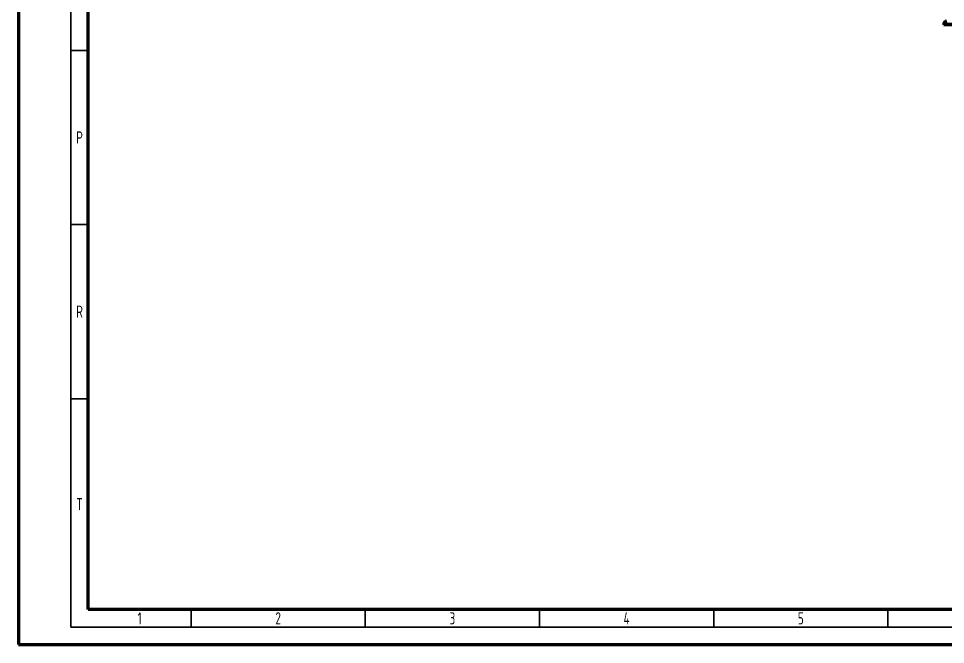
# Model space of a CAD drawing. Header units: millimetres. Extents: x -419 to 9215, y 1224 to 3301.
# Drawn here: x -418.7 to -152.7, y 2460.5 to 2640.1 of the extents above; entities that cross this region are included whole.
import ezdxf

# ---------------------------------------------------------------- set-up
doc = ezdxf.new("R2010")
doc.units = ezdxf.units.MM
for name, color, linetype, lineweight in [('Chu', 241, 'Continuous', 35), ('Net 0.35', 20, 'Continuous', 35), ('Net 0.7', 7, 'Continuous', 70)]:
    doc.layers.add(name, color=color, linetype=linetype, lineweight=lineweight)
doc.styles.add('SLDTEXTSTYLE1', font='TXT', dxfattribs={"width": 0.7})

msp = doc.modelspace()

# ---------------------------------------------------------------- linework, layer by layer
at = {"layer": 'Net 0.35', "linetype": 'Continuous', "lineweight": 35}
for p, q in [((-403.72, 2465.48), (-403.72, 3296.48)), ((-398.72, 2630.98), (-403.72, 2630.98)), ((-398.72, 2580.98), (-403.72, 2580.98)), ((-398.72, 2530.98), (-403.72, 2530.98)), ((-369.22, 2470.48), (-369.22, 2465.48)), ((-319.22, 2470.48), (-319.22, 2465.48)), ((-269.22, 2470.48), (-269.22, 2465.48)), ((-219.22, 2470.48), (-219.22, 2465.48)), ((-169.22, 2470.48), (-169.22, 2465.48)), ((765.28, 2465.48), (-403.72, 2465.48))]:
    msp.add_line(p, q, dxfattribs=at)
at = {"layer": 'Net 0.7', "linetype": 'Continuous', "lineweight": 70}
for p, q in [((-398.72, 2470.48), (-398.72, 3291.48)), ((760.28, 2470.48), (-398.72, 2470.48))]:
    msp.add_line(p, q, dxfattribs=at)
at = {"layer": 'Net 0.7', "color": 8, "linetype": 'Continuous', "lineweight": 70}
msp.add_line((-153.2, 2638.5), (-88.05, 2639.41), dxfattribs=at)
at = {"layer": 'Net 0.7', "color": 7, "linetype": 'Continuous', "lineweight": 70}
for p, q in [((-153.2, 2638.3), (-88.05, 2639.21)), ((-153.2, 2638.5), (-153.2, 2638.3))]:
    msp.add_line(p, q, dxfattribs=at)
at = {"layer": 'Net 0.7'}
msp.add_lwpolyline([(-418.72, 2460.48), (770.28, 2460.48), (770.28, 3301.48), (-418.72, 3301.48)], close=True, dxfattribs=at)
at = {"layer": 'Net 0.7', "color": 7, "linetype": 'Continuous', "lineweight": 70}
msp.add_arc((-152.4, 2638.52), 0.8, 90.7943, 180.7943, dxfattribs=at)

# ---------------------------------------------------------------- texts
at = {"layer": 'Chu', "char_height": 3.5, "attachment_point": 5, "style": 'SLDTEXTSTYLE1'}
for s, insert in [('{\\fTCVN 7284|b0|i0|c0|p34;P}', (-401.22, 2605.98)), ('{\\fTCVN 7284|b0|i0|c0|p34;R}', (-401.22, 2555.98)), ('{\\fTCVN 7284|b0|i0|c0|p34;T}', (-401.22, 2500.73)), ('{\\fTCVN 7284|b0|i0|c0|p34;1}', (-383.97, 2467.98)), ('{\\fTCVN 7284|b0|i0|c0|p34;2}', (-344.22, 2467.98)), ('{\\fTCVN 7284|b0|i0|c0|p34;3}', (-294.22, 2467.98)), ('{\\fTCVN 7284|b0|i0|c0|p34;4}', (-244.22, 2467.98)), ('{\\fTCVN 7284|b0|i0|c0|p34;5}', (-194.22, 2467.98))]:
    msp.add_mtext(s, dxfattribs=dict(at, insert=insert))

doc.saveas('drawing.dxf')
